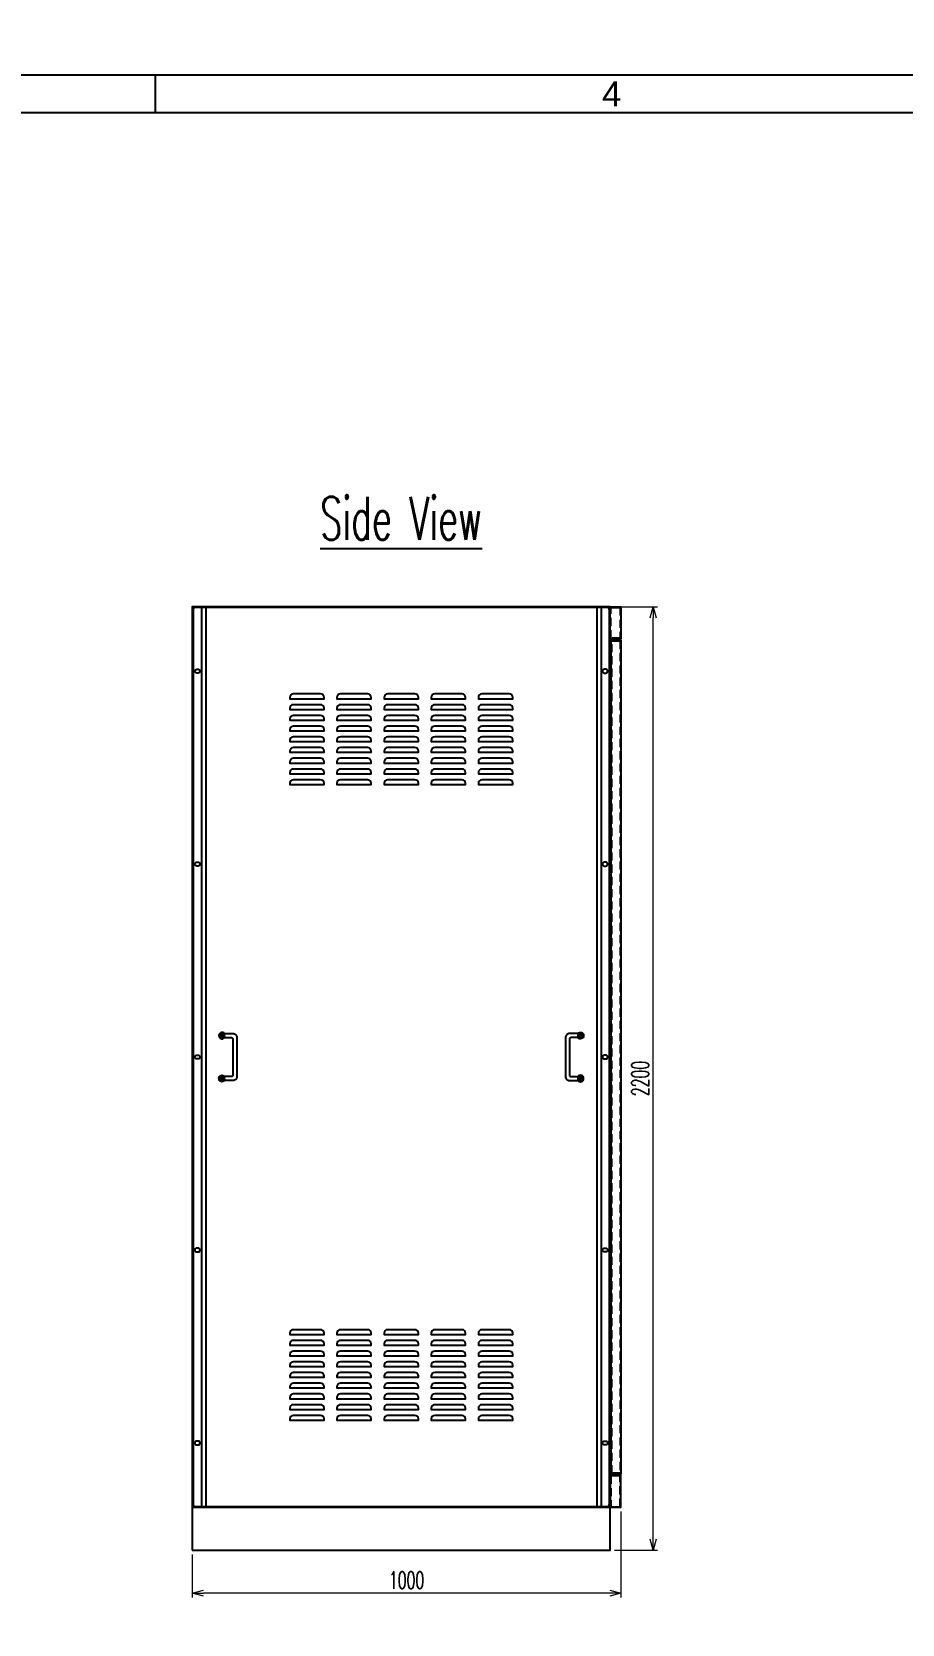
# Model space of a CAD drawing. Header units: millimetres. Extents: x 173893 to 258446, y -176540 to -123824.
# Drawn here: x 205791 to 207822, y -141439 to -137726 of the extents above; entities that cross this region are included whole.
import ezdxf
from ezdxf.enums import TextEntityAlignment as Align

# ---------------------------------------------------------------- set-up
doc = ezdxf.new("R2010")
doc.units = ezdxf.units.MM
doc.header["$LTSCALE"] = 3
doc.linetypes.add('HIDDEN', pattern=[9.525, 6.35, -3.175])
doc.layers.add('@.0.DM. NÉT CHÍNH', color=7, linetype='Continuous', lineweight=25)
doc.layers.add('@.DM. KÍCH THƯỚC', color=8, linetype='Continuous', transparency=0.2)
for name, color, linetype in [('@.DM. NÉT CHÍNH', 7, 'Continuous'), ('@.DM. NÉT ĐỤC', 2, 'Continuous'), ('@.TEXT', 7, 'Continuous'), ('@.VISIBLE', 7, 'Continuous'), ('Ann_green', 3, 'Continuous'), ('equipments', 2, 'Continuous')]:
    doc.layers.add(name, color=color, linetype=linetype)
doc.styles.add('Ann_w01', font='romans.shx', dxfattribs={"width": 0.6, "bigfont": 'chineset.shx'})
doc.styles.add('Arial', font='arial.ttf')
doc.dimstyles.new('Dim 01_SC20', dxfattribs={"dimscale": 20, "dimtxt": 2, "dimasz": 1.3, "dimexe": 0.5, "dimexo": 0.5, "dimgap": 0.5, "dimtad": 1, "dimdec": 1, "dimzin": 12, "dimdsep": 46, "dimtxsty": 'Ann_w01', "dimblk": 'OPEN30', "dimcen": 1.5, "dimclrd": 6, "dimclre": 6, "dimclrt": 3, "dimadec": 1, "dimazin": 3, "dimtm": 1e-09, "dimtfac": 1, "dimtdec": 1, "dimtix": 1, "dimtmove": 0, "dimatfit": 3, "dimldrblk": 'OPEN30', "dimfxl": 1, "dimtolj": 1, "dimlwd": 0, "dimlwe": 0, "dimarcsym": 0})

# ---------------------------------------------------------------- blocks, each defined once
blk = doc.blocks.new('_Open30')
at = {"color": 0, "linetype": 'ByBlock', "lineweight": -2}
for p, q in [((-1, 0.27), (0, 0)), ((0, 0), (-1, -0.27)), ((0, 0), (-1, 0))]:
    blk.add_line(p, q, dxfattribs=at)
blk = doc.blocks.new('*D106')
at = {"layer": '@.DM. KÍCH THƯỚC', "color": 6, "lineweight": 0, "transparency": 16777216}
for p, q in [((207150.6, -139066.4), (207250.6, -139066.4)), ((207240.6, -141240.4), (207240.6, -139092.4)), ((207150.6, -141266.4), (207250.6, -141266.4))]:
    blk.add_line(p, q, dxfattribs=at)
at = {"layer": 'Defpoints', "color": 0, "transparency": 16777216}
for p in [(207140.6, -139066.4), (207240.6, -139066.4), (207140.6, -141266.4)]:
    blk.add_point(p, dxfattribs=at)
at = {"layer": '@.DM. KÍCH THƯỚC', "color": 6, "lineweight": 0, "transparency": 16777216, "xscale": 26, "yscale": 26, "zscale": 26}
for p, rotation in [((207240.6, -139066.4), 90), ((207240.6, -141266.4), 270)]:
    blk.add_blockref('_Open30', p, dxfattribs=dict(at, rotation=rotation))
at = {"layer": '@.DM. KÍCH THƯỚC', "color": 3, "transparency": 16777216, "insert": (207210.6, -140166.4), "char_height": 40, "attachment_point": 5, "rotation": 90, "style": 'Ann_w01'}
blk.add_mtext('\\A1;2200', dxfattribs=at)
blk = doc.blocks.new('*D107')
at = {"layer": '@.DM. KÍCH THƯỚC', "color": 6, "lineweight": 0, "transparency": 16777216}
for p, q in [((207165.6, -141176.4), (207165.6, -141376.4)), ((206165.6, -141276.4), (206165.6, -141376.4)), ((207139.6, -141366.4), (206191.6, -141366.4))]:
    blk.add_line(p, q, dxfattribs=at)
at = {"layer": 'Defpoints', "color": 0, "transparency": 16777216}
for p in [(207165.6, -141166.4), (206165.6, -141266.4), (206165.6, -141366.4)]:
    blk.add_point(p, dxfattribs=at)
at = {"layer": '@.DM. KÍCH THƯỚC', "color": 6, "lineweight": 0, "transparency": 16777216, "xscale": 26, "yscale": 26, "zscale": 26, "rotation": 180}
blk.add_blockref('_Open30', (206165.6, -141366.4), dxfattribs=at)
at = {"layer": '@.DM. KÍCH THƯỚC', "color": 6, "lineweight": 0, "transparency": 16777216, "xscale": 26, "yscale": 26, "zscale": 26}
blk.add_blockref('_Open30', (207165.6, -141366.4), dxfattribs=at)
at = {"layer": '@.DM. KÍCH THƯỚC', "color": 3, "transparency": 16777216, "insert": (206665.6, -141336.4), "char_height": 40, "attachment_point": 5, "style": 'Ann_w01'}
blk.add_mtext('\\A1;1000', dxfattribs=at)
blk = doc.blocks.new('KHUNG BAN VE (Made by Tung)')
at = {"layer": '@.VISIBLE', "color": 8}
blk.add_line((221.25, 207), (221.25, 210), dxfattribs=at)
for points in [[(0, 0), (297, 0), (297, 210), (0, 210)], [(3, 3), (294, 3), (294, 207), (3, 207)]]:
    blk.add_lwpolyline(points, close=True, dxfattribs=at)
at = {"layer": '@.TEXT', "color": 1, "style": 'Arial'}
blk.add_text('4', height=2, dxfattribs=at).set_placement((257.625, 208.5), align=Align.MIDDLE_CENTER)
for tag, height, p in [('DESIGNER_NAME', 2, (38, 15.5)), ('PROJECT_CODE', 2, (258.5, 15.5)), ('SCALE', 2, (289, 15.5)), ('APPROVED_NAME', 2, (38, 10.5)), ('CUSTOMER_NAME', 2, (258.5, 10.5)), ('PAGE', 2, (289, 10.5)), ('DRAWING_NAME', 4, (173, 8)), ('TOTAL', 2, (289, 5.5))]:
    blk.add_attdef(tag, text='', height=height, dxfattribs=at).set_placement(p, align=Align.MIDDLE_CENTER)

msp = doc.modelspace()

# ---------------------------------------------------------------- linework, layer by layer
at = {"color": 2}
for points in [[(206465.1, -139269.7), (206401.1, -139269.7, 0.4142136), (206393.1, -139277.7), (206393.1, -139280.7), (206473.1, -139280.7), (206473.1, -139277.7, 0.4142136)], [(206575.1, -139269.7), (206511.1, -139269.7, 0.4142136), (206503.1, -139277.7), (206503.1, -139280.7), (206583.1, -139280.7), (206583.1, -139277.7, 0.4142136)], [(206685.1, -139269.7), (206621.1, -139269.7, 0.4142136), (206613.1, -139277.7), (206613.1, -139280.7), (206693.1, -139280.7), (206693.1, -139277.7, 0.4142136)], [(206795.1, -139269.7), (206731.1, -139269.7, 0.4142136), (206723.1, -139277.7), (206723.1, -139280.7), (206803.1, -139280.7), (206803.1, -139277.7, 0.4142136)], [(206905.1, -139269.7), (206841.1, -139269.7, 0.4142136), (206833.1, -139277.7), (206833.1, -139280.7), (206913.1, -139280.7), (206913.1, -139277.7, 0.4142136)], [(206465.1, -139294.7), (206401.1, -139294.7, 0.4142136), (206393.1, -139302.7), (206393.1, -139305.7), (206473.1, -139305.7), (206473.1, -139302.7, 0.4142136)], [(206575.1, -139294.7), (206511.1, -139294.7, 0.4142136), (206503.1, -139302.7), (206503.1, -139305.7), (206583.1, -139305.7), (206583.1, -139302.7, 0.4142136)], [(206685.1, -139294.7), (206621.1, -139294.7, 0.4142136), (206613.1, -139302.7), (206613.1, -139305.7), (206693.1, -139305.7), (206693.1, -139302.7, 0.4142136)], [(206795.1, -139294.7), (206731.1, -139294.7, 0.4142136), (206723.1, -139302.7), (206723.1, -139305.7), (206803.1, -139305.7), (206803.1, -139302.7, 0.4142136)], [(206905.1, -139294.7), (206841.1, -139294.7, 0.4142136), (206833.1, -139302.7), (206833.1, -139305.7), (206913.1, -139305.7), (206913.1, -139302.7, 0.4142136)], [(206465.1, -139319.7), (206401.1, -139319.7, 0.4142136), (206393.1, -139327.7), (206393.1, -139330.7), (206473.1, -139330.7), (206473.1, -139327.7, 0.4142136)], [(206465.1, -139344.7), (206401.1, -139344.7, 0.4142136), (206393.1, -139352.7), (206393.1, -139355.7), (206473.1, -139355.7), (206473.1, -139352.7, 0.4142136)], [(206575.1, -139319.7), (206511.1, -139319.7, 0.4142136), (206503.1, -139327.7), (206503.1, -139330.7), (206583.1, -139330.7), (206583.1, -139327.7, 0.4142136)], [(206575.1, -139344.7), (206511.1, -139344.7, 0.4142136), (206503.1, -139352.7), (206503.1, -139355.7), (206583.1, -139355.7), (206583.1, -139352.7, 0.4142136)], [(206685.1, -139319.7), (206621.1, -139319.7, 0.4142136), (206613.1, -139327.7), (206613.1, -139330.7), (206693.1, -139330.7), (206693.1, -139327.7, 0.4142136)], [(206685.1, -139344.7), (206621.1, -139344.7, 0.4142136), (206613.1, -139352.7), (206613.1, -139355.7), (206693.1, -139355.7), (206693.1, -139352.7, 0.4142136)], [(206795.1, -139319.7), (206731.1, -139319.7, 0.4142136), (206723.1, -139327.7), (206723.1, -139330.7), (206803.1, -139330.7), (206803.1, -139327.7, 0.4142136)], [(206795.1, -139344.7), (206731.1, -139344.7, 0.4142136), (206723.1, -139352.7), (206723.1, -139355.7), (206803.1, -139355.7), (206803.1, -139352.7, 0.4142136)], [(206905.1, -139319.7), (206841.1, -139319.7, 0.4142136), (206833.1, -139327.7), (206833.1, -139330.7), (206913.1, -139330.7), (206913.1, -139327.7, 0.4142136)], [(206905.1, -139344.7), (206841.1, -139344.7, 0.4142136), (206833.1, -139352.7), (206833.1, -139355.7), (206913.1, -139355.7), (206913.1, -139352.7, 0.4142136)], [(206465.1, -139369.7), (206401.1, -139369.7, 0.4142136), (206393.1, -139377.7), (206393.1, -139380.7), (206473.1, -139380.7), (206473.1, -139377.7, 0.4142136)], [(206575.1, -139369.7), (206511.1, -139369.7, 0.4142136), (206503.1, -139377.7), (206503.1, -139380.7), (206583.1, -139380.7), (206583.1, -139377.7, 0.4142136)], [(206685.1, -139369.7), (206621.1, -139369.7, 0.4142136), (206613.1, -139377.7), (206613.1, -139380.7), (206693.1, -139380.7), (206693.1, -139377.7, 0.4142136)], [(206795.1, -139369.7), (206731.1, -139369.7, 0.4142136), (206723.1, -139377.7), (206723.1, -139380.7), (206803.1, -139380.7), (206803.1, -139377.7, 0.4142136)], [(206905.1, -139369.7), (206841.1, -139369.7, 0.4142136), (206833.1, -139377.7), (206833.1, -139380.7), (206913.1, -139380.7), (206913.1, -139377.7, 0.4142136)], [(206465.1, -139394.7), (206401.1, -139394.7, 0.4142136), (206393.1, -139402.7), (206393.1, -139405.7), (206473.1, -139405.7), (206473.1, -139402.7, 0.4142136)], [(206465.1, -139419.7), (206401.1, -139419.7, 0.4142136), (206393.1, -139427.7), (206393.1, -139430.7), (206473.1, -139430.7), (206473.1, -139427.7, 0.4142136)], [(206575.1, -139394.7), (206511.1, -139394.7, 0.4142136), (206503.1, -139402.7), (206503.1, -139405.7), (206583.1, -139405.7), (206583.1, -139402.7, 0.4142136)], [(206575.1, -139419.7), (206511.1, -139419.7, 0.4142136), (206503.1, -139427.7), (206503.1, -139430.7), (206583.1, -139430.7), (206583.1, -139427.7, 0.4142136)], [(206685.1, -139394.7), (206621.1, -139394.7, 0.4142136), (206613.1, -139402.7), (206613.1, -139405.7), (206693.1, -139405.7), (206693.1, -139402.7, 0.4142136)], [(206685.1, -139419.7), (206621.1, -139419.7, 0.4142136), (206613.1, -139427.7), (206613.1, -139430.7), (206693.1, -139430.7), (206693.1, -139427.7, 0.4142136)], [(206795.1, -139394.7), (206731.1, -139394.7, 0.4142136), (206723.1, -139402.7), (206723.1, -139405.7), (206803.1, -139405.7), (206803.1, -139402.7, 0.4142136)], [(206795.1, -139419.7), (206731.1, -139419.7, 0.4142136), (206723.1, -139427.7), (206723.1, -139430.7), (206803.1, -139430.7), (206803.1, -139427.7, 0.4142136)], [(206905.1, -139394.7), (206841.1, -139394.7, 0.4142136), (206833.1, -139402.7), (206833.1, -139405.7), (206913.1, -139405.7), (206913.1, -139402.7, 0.4142136)], [(206905.1, -139419.7), (206841.1, -139419.7, 0.4142136), (206833.1, -139427.7), (206833.1, -139430.7), (206913.1, -139430.7), (206913.1, -139427.7, 0.4142136)], [(206465.1, -139444.7), (206401.1, -139444.7, 0.4142136), (206393.1, -139452.7), (206393.1, -139455.7), (206473.1, -139455.7), (206473.1, -139452.7, 0.4142136)], [(206575.1, -139444.7), (206511.1, -139444.7, 0.4142136), (206503.1, -139452.7), (206503.1, -139455.7), (206583.1, -139455.7), (206583.1, -139452.7, 0.4142136)], [(206685.1, -139444.7), (206621.1, -139444.7, 0.4142136), (206613.1, -139452.7), (206613.1, -139455.7), (206693.1, -139455.7), (206693.1, -139452.7, 0.4142136)], [(206795.1, -139444.7), (206731.1, -139444.7, 0.4142136), (206723.1, -139452.7), (206723.1, -139455.7), (206803.1, -139455.7), (206803.1, -139452.7, 0.4142136)], [(206905.1, -139444.7), (206841.1, -139444.7, 0.4142136), (206833.1, -139452.7), (206833.1, -139455.7), (206913.1, -139455.7), (206913.1, -139452.7, 0.4142136)], [(206465.1, -139469.7), (206401.1, -139469.7, 0.4142136), (206393.1, -139477.7), (206393.1, -139480.7), (206473.1, -139480.7), (206473.1, -139477.7, 0.4142136)], [(206575.1, -139469.7), (206511.1, -139469.7, 0.4142136), (206503.1, -139477.7), (206503.1, -139480.7), (206583.1, -139480.7), (206583.1, -139477.7, 0.4142136)], [(206685.1, -139469.7), (206621.1, -139469.7, 0.4142136), (206613.1, -139477.7), (206613.1, -139480.7), (206693.1, -139480.7), (206693.1, -139477.7, 0.4142136)], [(206795.1, -139469.7), (206731.1, -139469.7, 0.4142136), (206723.1, -139477.7), (206723.1, -139480.7), (206803.1, -139480.7), (206803.1, -139477.7, 0.4142136)], [(206905.1, -139469.7), (206841.1, -139469.7, 0.4142136), (206833.1, -139477.7), (206833.1, -139480.7), (206913.1, -139480.7), (206913.1, -139477.7, 0.4142136)], [(206465.1, -140752.1), (206401.1, -140752.1, 0.4142136), (206393.1, -140760.1), (206393.1, -140763.1), (206473.1, -140763.1), (206473.1, -140760.1, 0.4142136)], [(206575.1, -140752.1), (206511.1, -140752.1, 0.4142136), (206503.1, -140760.1), (206503.1, -140763.1), (206583.1, -140763.1), (206583.1, -140760.1, 0.4142136)], [(206685.1, -140752.1), (206621.1, -140752.1, 0.4142136), (206613.1, -140760.1), (206613.1, -140763.1), (206693.1, -140763.1), (206693.1, -140760.1, 0.4142136)], [(206795.1, -140752.1), (206731.1, -140752.1, 0.4142136), (206723.1, -140760.1), (206723.1, -140763.1), (206803.1, -140763.1), (206803.1, -140760.1, 0.4142136)], [(206905.1, -140752.1), (206841.1, -140752.1, 0.4142136), (206833.1, -140760.1), (206833.1, -140763.1), (206913.1, -140763.1), (206913.1, -140760.1, 0.4142136)], [(206465.1, -140777.1), (206401.1, -140777.1, 0.4142136), (206393.1, -140785.1), (206393.1, -140788.1), (206473.1, -140788.1), (206473.1, -140785.1, 0.4142136)], [(206465.1, -140802.1), (206401.1, -140802.1, 0.4142136), (206393.1, -140810.1), (206393.1, -140813.1), (206473.1, -140813.1), (206473.1, -140810.1, 0.4142136)], [(206575.1, -140777.1), (206511.1, -140777.1, 0.4142136), (206503.1, -140785.1), (206503.1, -140788.1), (206583.1, -140788.1), (206583.1, -140785.1, 0.4142136)], [(206575.1, -140802.1), (206511.1, -140802.1, 0.4142136), (206503.1, -140810.1), (206503.1, -140813.1), (206583.1, -140813.1), (206583.1, -140810.1, 0.4142136)], [(206685.1, -140777.1), (206621.1, -140777.1, 0.4142136), (206613.1, -140785.1), (206613.1, -140788.1), (206693.1, -140788.1), (206693.1, -140785.1, 0.4142136)], [(206685.1, -140802.1), (206621.1, -140802.1, 0.4142136), (206613.1, -140810.1), (206613.1, -140813.1), (206693.1, -140813.1), (206693.1, -140810.1, 0.4142136)], [(206795.1, -140777.1), (206731.1, -140777.1, 0.4142136), (206723.1, -140785.1), (206723.1, -140788.1), (206803.1, -140788.1), (206803.1, -140785.1, 0.4142136)], [(206795.1, -140802.1), (206731.1, -140802.1, 0.4142136), (206723.1, -140810.1), (206723.1, -140813.1), (206803.1, -140813.1), (206803.1, -140810.1, 0.4142136)], [(206905.1, -140777.1), (206841.1, -140777.1, 0.4142136), (206833.1, -140785.1), (206833.1, -140788.1), (206913.1, -140788.1), (206913.1, -140785.1, 0.4142136)], [(206905.1, -140802.1), (206841.1, -140802.1, 0.4142136), (206833.1, -140810.1), (206833.1, -140813.1), (206913.1, -140813.1), (206913.1, -140810.1, 0.4142136)], [(206465.1, -140827.1), (206401.1, -140827.1, 0.4142136), (206393.1, -140835.1), (206393.1, -140838.1), (206473.1, -140838.1), (206473.1, -140835.1, 0.4142136)], [(206575.1, -140827.1), (206511.1, -140827.1, 0.4142136), (206503.1, -140835.1), (206503.1, -140838.1), (206583.1, -140838.1), (206583.1, -140835.1, 0.4142136)], [(206685.1, -140827.1), (206621.1, -140827.1, 0.4142136), (206613.1, -140835.1), (206613.1, -140838.1), (206693.1, -140838.1), (206693.1, -140835.1, 0.4142136)], [(206795.1, -140827.1), (206731.1, -140827.1, 0.4142136), (206723.1, -140835.1), (206723.1, -140838.1), (206803.1, -140838.1), (206803.1, -140835.1, 0.4142136)], [(206905.1, -140827.1), (206841.1, -140827.1, 0.4142136), (206833.1, -140835.1), (206833.1, -140838.1), (206913.1, -140838.1), (206913.1, -140835.1, 0.4142136)], [(206465.1, -140852.1), (206401.1, -140852.1, 0.4142136), (206393.1, -140860.1), (206393.1, -140863.1), (206473.1, -140863.1), (206473.1, -140860.1, 0.4142136)], [(206465.1, -140877.1), (206401.1, -140877.1, 0.4142136), (206393.1, -140885.1), (206393.1, -140888.1), (206473.1, -140888.1), (206473.1, -140885.1, 0.4142136)], [(206575.1, -140852.1), (206511.1, -140852.1, 0.4142136), (206503.1, -140860.1), (206503.1, -140863.1), (206583.1, -140863.1), (206583.1, -140860.1, 0.4142136)], [(206575.1, -140877.1), (206511.1, -140877.1, 0.4142136), (206503.1, -140885.1), (206503.1, -140888.1), (206583.1, -140888.1), (206583.1, -140885.1, 0.4142136)], [(206685.1, -140852.1), (206621.1, -140852.1, 0.4142136), (206613.1, -140860.1), (206613.1, -140863.1), (206693.1, -140863.1), (206693.1, -140860.1, 0.4142136)], [(206685.1, -140877.1), (206621.1, -140877.1, 0.4142136), (206613.1, -140885.1), (206613.1, -140888.1), (206693.1, -140888.1), (206693.1, -140885.1, 0.4142136)], [(206795.1, -140852.1), (206731.1, -140852.1, 0.4142136), (206723.1, -140860.1), (206723.1, -140863.1), (206803.1, -140863.1), (206803.1, -140860.1, 0.4142136)], [(206795.1, -140877.1), (206731.1, -140877.1, 0.4142136), (206723.1, -140885.1), (206723.1, -140888.1), (206803.1, -140888.1), (206803.1, -140885.1, 0.4142136)], [(206905.1, -140852.1), (206841.1, -140852.1, 0.4142136), (206833.1, -140860.1), (206833.1, -140863.1), (206913.1, -140863.1), (206913.1, -140860.1, 0.4142136)], [(206905.1, -140877.1), (206841.1, -140877.1, 0.4142136), (206833.1, -140885.1), (206833.1, -140888.1), (206913.1, -140888.1), (206913.1, -140885.1, 0.4142136)], [(206465.1, -140902.1), (206401.1, -140902.1, 0.4142136), (206393.1, -140910.1), (206393.1, -140913.1), (206473.1, -140913.1), (206473.1, -140910.1, 0.4142136)], [(206575.1, -140902.1), (206511.1, -140902.1, 0.4142136), (206503.1, -140910.1), (206503.1, -140913.1), (206583.1, -140913.1), (206583.1, -140910.1, 0.4142136)], [(206685.1, -140902.1), (206621.1, -140902.1, 0.4142136), (206613.1, -140910.1), (206613.1, -140913.1), (206693.1, -140913.1), (206693.1, -140910.1, 0.4142136)], [(206795.1, -140902.1), (206731.1, -140902.1, 0.4142136), (206723.1, -140910.1), (206723.1, -140913.1), (206803.1, -140913.1), (206803.1, -140910.1, 0.4142136)], [(206905.1, -140902.1), (206841.1, -140902.1, 0.4142136), (206833.1, -140910.1), (206833.1, -140913.1), (206913.1, -140913.1), (206913.1, -140910.1, 0.4142136)], [(206465.1, -140927.1), (206401.1, -140927.1, 0.4142136), (206393.1, -140935.1), (206393.1, -140938.1), (206473.1, -140938.1), (206473.1, -140935.1, 0.4142136)], [(206465.1, -140952.1), (206401.1, -140952.1, 0.4142136), (206393.1, -140960.1), (206393.1, -140963.1), (206473.1, -140963.1), (206473.1, -140960.1, 0.4142136)], [(206575.1, -140927.1), (206511.1, -140927.1, 0.4142136), (206503.1, -140935.1), (206503.1, -140938.1), (206583.1, -140938.1), (206583.1, -140935.1, 0.4142136)], [(206575.1, -140952.1), (206511.1, -140952.1, 0.4142136), (206503.1, -140960.1), (206503.1, -140963.1), (206583.1, -140963.1), (206583.1, -140960.1, 0.4142136)], [(206685.1, -140927.1), (206621.1, -140927.1, 0.4142136), (206613.1, -140935.1), (206613.1, -140938.1), (206693.1, -140938.1), (206693.1, -140935.1, 0.4142136)], [(206685.1, -140952.1), (206621.1, -140952.1, 0.4142136), (206613.1, -140960.1), (206613.1, -140963.1), (206693.1, -140963.1), (206693.1, -140960.1, 0.4142136)], [(206795.1, -140927.1), (206731.1, -140927.1, 0.4142136), (206723.1, -140935.1), (206723.1, -140938.1), (206803.1, -140938.1), (206803.1, -140935.1, 0.4142136)], [(206795.1, -140952.1), (206731.1, -140952.1, 0.4142136), (206723.1, -140960.1), (206723.1, -140963.1), (206803.1, -140963.1), (206803.1, -140960.1, 0.4142136)], [(206905.1, -140927.1), (206841.1, -140927.1, 0.4142136), (206833.1, -140935.1), (206833.1, -140938.1), (206913.1, -140938.1), (206913.1, -140935.1, 0.4142136)], [(206905.1, -140952.1), (206841.1, -140952.1, 0.4142136), (206833.1, -140960.1), (206833.1, -140963.1), (206913.1, -140963.1), (206913.1, -140960.1, 0.4142136)]]:
    msp.add_lwpolyline(points, format="xyb", close=True, dxfattribs=at)
at = {"layer": '@.DM. NÉT CHÍNH'}
for p, q in [((206186.98, -139068.4), (206186.98, -141164.4)), ((206196.98, -139068.4), (206196.98, -141164.4)), ((207109.22, -139068.4), (207109.22, -141164.4)), ((207119.22, -139068.4), (207119.22, -141164.4))]:
    msp.add_line(p, q, dxfattribs=at)
at = {"layer": '@.DM. NÉT CHÍNH', "linetype": 'Continuous'}
msp.add_lwpolyline([(191169.37, -124247.34), (215177.7, -124247.34), (215177.7, -137826.43), (191169.37, -137826.43)], close=True, dxfattribs=at)
at = {"layer": '@.DM. NÉT CHÍNH'}
for points in [[(207140.6, -139066.4), (206165.6, -139066.4), (206165.6, -141166.4), (207140.6, -141166.4)], [(206165.6, -141266.4), (207140.6, -141266.4), (207140.6, -141166.4), (206165.6, -141166.4)]]:
    msp.add_lwpolyline(points, close=True, dxfattribs=at)
msp.add_lwpolyline([(207133.6, -139068.4), (206172.6, -139068.4, 0.4142136), (206167.6, -139073.4), (206167.6, -141159.4, 0.4142136), (206172.6, -141164.4), (207133.6, -141164.4, 0.4142136), (207138.6, -141159.4), (207138.6, -139073.4, 0.4142136)], format="xyb", close=True, dxfattribs=at)
at = {"layer": '@.DM. NÉT CHÍNH', "color": 1}
for points in [[(207140.6, -139066.4), (207165.6, -139066.4), (207165.6, -139141.4), (207140.6, -139141.4)], [(207140.6, -141166.4), (207165.6, -141166.4), (207165.6, -141091.4), (207140.6, -141091.4)]]:
    msp.add_lwpolyline(points, close=True, dxfattribs=at)
at = {"layer": '@.DM. NÉT CHÍNH', "color": 1, "linetype": 'HIDDEN'}
for points in [[(207142.1, -139067.9), (207164.1, -139067.9), (207164.1, -139139.9), (207142.1, -139139.9)], [(207142.1, -141164.9), (207164.1, -141164.9), (207164.1, -141092.9), (207142.1, -141092.9)]]:
    msp.add_lwpolyline(points, close=True, dxfattribs=at)
at = {"layer": '@.DM. NÉT CHÍNH', "color": 4}
msp.add_lwpolyline([(207142.6, -139144.4), (207165.6, -139144.4), (207165.6, -141088.4), (207142.6, -141088.4)], close=True, dxfattribs=at)
at = {"layer": '@.DM. NÉT CHÍNH', "color": 4, "linetype": 'HIDDEN'}
msp.add_lwpolyline([(207144.1, -139145.9), (207164.1, -139145.9), (207164.1, -141086.9), (207144.1, -141086.9)], close=True, dxfattribs=at)
at = {"layer": '@.DM. NÉT ĐỤC'}
for points in [[(206176.1, -139211.9), (206179.1, -139211.9, -1), (206179.1, -139220.9), (206176.1, -139220.9, -1)], [(207130.1, -139211.9), (207127.1, -139211.9, 1), (207127.1, -139220.9), (207130.1, -139220.9, 1)], [(206176.1, -139661.9), (206179.1, -139661.9, -1), (206179.1, -139670.9), (206176.1, -139670.9, -1)], [(207130.1, -139661.9), (207127.1, -139661.9, 1), (207127.1, -139670.9), (207130.1, -139670.9, 1)], [(206176.1, -140111.9), (206179.1, -140111.9, -1), (206179.1, -140120.9), (206176.1, -140120.9, -1)], [(207130.1, -140111.9), (207127.1, -140111.9, 1), (207127.1, -140120.9), (207130.1, -140120.9, 1)], [(206176.1, -140570.9), (206179.1, -140570.9, 1), (206179.1, -140561.9), (206176.1, -140561.9, 1)], [(207130.1, -140570.9), (207127.1, -140570.9, -1), (207127.1, -140561.9), (207130.1, -140561.9, -1)], [(206176.1, -141020.9), (206179.1, -141020.9, 1), (206179.1, -141011.9), (206176.1, -141011.9, 1)], [(207130.1, -141020.9), (207127.1, -141020.9, -1), (207127.1, -141011.9), (207130.1, -141011.9, -1)]]:
    msp.add_lwpolyline(points, format="xyb", close=True, dxfattribs=at)
at = {"layer": 'Ann_green'}
for centre in [(206235.2, -140066.4), (207071.01, -140066.4), (206235.2, -140166.4), (207071.01, -140166.4)]:
    msp.add_circle(centre, 5.25, dxfattribs=at)
at = {"layer": 'equipments'}
for p, q in [((206233.7, -140061.63), (206233.7, -140071.17)), ((206234.2, -140061.5), (206234.2, -140063.02)), ((206236.2, -140061.5), (206236.2, -140063.02)), ((206236.7, -140061.63), (206236.7, -140071.17)), ((207069.51, -140061.63), (207069.51, -140071.17)), ((207070.01, -140061.5), (207070.01, -140063.02)), ((207072.01, -140061.5), (207072.01, -140063.02)), ((207072.51, -140061.63), (207072.51, -140071.17)), ((206232.2, -140062.4), (206232.2, -140070.4)), ((206234.2, -140069.78), (206234.2, -140071.3)), ((206236.2, -140069.78), (206236.2, -140071.3)), ((207070.01, -140069.78), (207070.01, -140071.3)), ((207072.01, -140069.78), (207072.01, -140071.3)), ((207074.01, -140062.4), (207074.01, -140070.4)), ((206232.2, -140162.4), (206232.2, -140170.4)), ((206233.7, -140161.63), (206233.7, -140171.17)), ((206234.2, -140161.5), (206234.2, -140163.02)), ((206234.2, -140169.78), (206234.2, -140171.3)), ((206236.2, -140161.5), (206236.2, -140163.02)), ((206236.2, -140169.78), (206236.2, -140171.3)), ((206236.7, -140161.63), (206236.7, -140171.17)), ((207069.51, -140161.63), (207069.51, -140171.17)), ((207070.01, -140161.5), (207070.01, -140163.02)), ((207070.01, -140169.78), (207070.01, -140171.3)), ((207072.01, -140161.5), (207072.01, -140163.02)), ((207072.01, -140169.78), (207072.01, -140171.3)), ((207072.51, -140161.63), (207072.51, -140171.17)), ((207074.01, -140162.4), (207074.01, -140170.4))]:
    msp.add_line(p, q, dxfattribs=at)
for points in [[(206241, -140071.15), (206236.76, -140071.15, -1.3813157), (206236.76, -140061.65), (206241, -140061.65, 2.8008618)], [(207065.21, -140071.15), (207069.45, -140071.15, 1.3813157), (207069.45, -140061.65), (207065.21, -140061.65, -2.8008618)]]:
    msp.add_lwpolyline(points, format="xyb", close=True, dxfattribs=at)
for points in [[(206236.7, -140061.65), (206260.45, -140061.65, -0.4142136), (206269.95, -140071.15), (206269.95, -140161.65, -0.4142136), (206260.45, -140171.15), (206241, -140171.15)], [(207069.51, -140061.65), (207045.76, -140061.65, 0.4142136), (207036.26, -140071.15), (207036.26, -140161.65, 0.4142136), (207045.76, -140171.15), (207065.21, -140171.15)], [(206236.7, -140071.15), (206257.45, -140071.15, -0.4142136), (206260.45, -140074.15), (206260.45, -140158.65, -0.4142136), (206257.45, -140161.65), (206241, -140161.65), (206236.76, -140161.65, 1.3813157), (206236.76, -140171.15), (206241, -140171.15, -2.8008618), (206241, -140161.65)], [(207069.51, -140071.15), (207048.76, -140071.15, 0.4142136), (207045.76, -140074.15), (207045.76, -140158.65, 0.4142136), (207048.76, -140161.65), (207065.21, -140161.65), (207069.45, -140161.65, -1.3813157), (207069.45, -140171.15), (207065.21, -140171.15, 2.8008618), (207065.21, -140161.65)]]:
    msp.add_lwpolyline(points, format="xyb", dxfattribs=at)
for centre, start, end in [((206235.2, -140061.88), 188.7288, 350.90256), ((207071.01, -140061.88), 189.09744, 351.2712), ((206235.2, -140070.92), 9.09744, 171.2712), ((207071.01, -140070.92), 8.7288, 170.90256), ((206235.2, -140161.88), 188.7288, 350.90256), ((206235.2, -140170.92), 9.09744, 171.2712), ((207071.01, -140161.88), 189.09744, 351.2712), ((207071.01, -140170.92), 8.7288, 170.90256)]:
    msp.add_arc(centre, 1.52, start, end, dxfattribs=at)

# ---------------------------------------------------------------- block references
at = {"layer": '@.VISIBLE', "xscale": 29.25, "yscale": 29.25, "zscale": 29.25}
msp.add_blockref('KHUNG BAN VE (Made by Tung)', (199608.6, -143968.93), dxfattribs=at)

# ---------------------------------------------------------------- texts
at = {"layer": '@.0.DM. NÉT CHÍNH', "color": 2, "style": 'Ann_w01', "width": 0.6}
msp.add_text('%%USide View', height=100, dxfattribs=at).set_placement((206653.1, -138860.06), align=Align.MIDDLE_CENTER)

# ---------------------------------------------------------------- dimensions: what is measured, and where the dimension line sits
at = {"layer": '@.DM. KÍCH THƯỚC'}
dim = msp.add_linear_dim(base=(207240.6, -139066.4), p1=(207140.6, -141266.4), p2=(207140.6, -139066.4), angle=90, dimstyle='Dim 01_SC20', dxfattribs=at)
dim.commit()
dim.dimension.update_dxf_attribs({"geometry": '*D106', "text_midpoint": (207210.6, -140166.4)})
dim = msp.add_linear_dim(base=(206165.6, -141366.4), p1=(207165.6, -141166.4), p2=(206165.6, -141266.4), dimstyle='Dim 01_SC20', dxfattribs=at)
dim.commit()
dim.dimension.update_dxf_attribs({"geometry": '*D107', "text_midpoint": (206665.6, -141336.4)})

doc.saveas('drawing.dxf')
